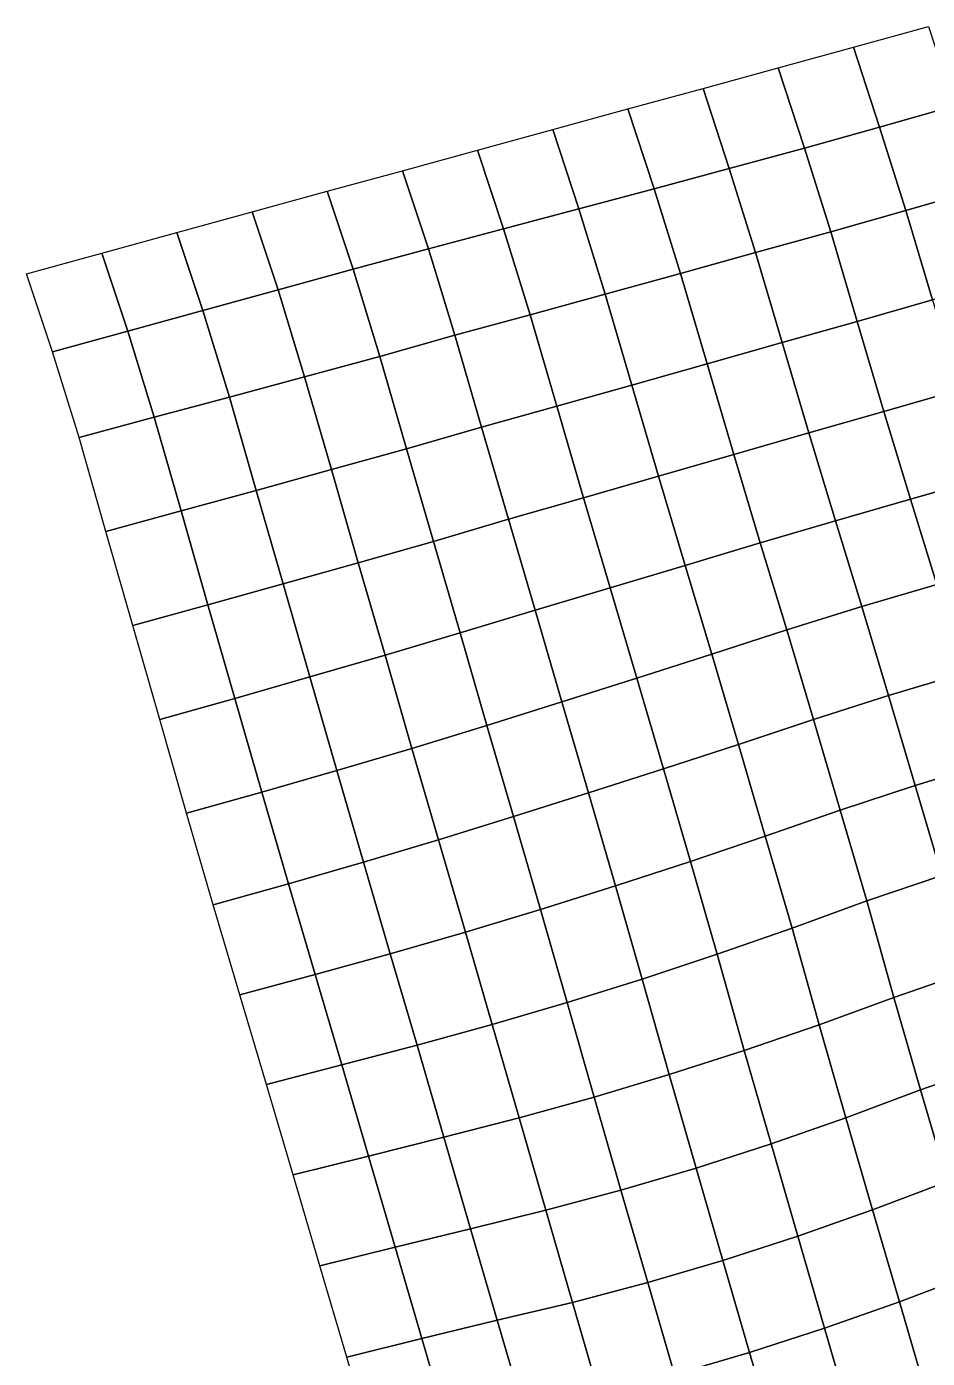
# Model space of a CAD drawing. Header units: metres. Extents: x -3.3 to 4.89, y 0.03 to 5.41.
# Drawn here: x -3.297 to -1.735, y 1.567 to 3.877 of the extents above; entities that cross this region are included whole.
import ezdxf

# ---------------------------------------------------------------- set-up
doc = ezdxf.new("R2010")
doc.units = ezdxf.units.M

msp = doc.modelspace()

# ---------------------------------------------------------------- linework, layer by layer
at = {"layer": 'A2'}
for points in [[(-1.86344, 3.84135, -6.55184), (-1.73312, 3.87705, -6.5765), (-1.68791, 3.73973, -6.53929), (-1.81817, 3.70291, -6.51603)], [(-1.99375, 3.80565, -6.52719), (-1.86344, 3.84135, -6.55184), (-1.81817, 3.70291, -6.51603), (-1.94842, 3.6661, -6.49276)], [(-2.12406, 3.76996, -6.50253), (-1.99375, 3.80565, -6.52719), (-1.94842, 3.6661, -6.49276), (-2.07875, 3.63075, -6.46768)], [(-2.25437, 3.73426, -6.47788), (-2.12406, 3.76996, -6.50253), (-2.07875, 3.63075, -6.46768), (-2.20909, 3.59565, -6.44228)], [(-2.38468, 3.69856, -6.45322), (-2.25437, 3.73426, -6.47788), (-2.20909, 3.59565, -6.44228), (-2.33945, 3.56082, -6.41655)], [(-1.81817, 3.70291, -6.51603), (-1.68791, 3.73973, -6.53929), (-1.64233, 3.59544, -6.51075), (-1.77257, 3.55837, -6.48781)], [(-2.515, 3.66287, -6.42857), (-2.38468, 3.69856, -6.45322), (-2.33945, 3.56082, -6.41655), (-2.46982, 3.52615, -6.39061)], [(-1.94842, 3.6661, -6.49276), (-1.81817, 3.70291, -6.51603), (-1.77257, 3.55837, -6.48781), (-1.9028, 3.52113, -6.46508)], [(-2.64531, 3.62717, -6.40391), (-2.515, 3.66287, -6.42857), (-2.46982, 3.52615, -6.39061), (-2.6002, 3.49174, -6.36435)], [(-2.07875, 3.63075, -6.46768), (-1.94842, 3.6661, -6.49276), (-1.9028, 3.52113, -6.46508), (-2.03309, 3.485, -6.44096)], [(-2.77562, 3.59148, -6.37926), (-2.64531, 3.62717, -6.40391), (-2.6002, 3.49174, -6.36435), (-2.73051, 3.45605, -6.3397)], [(-2.20909, 3.59565, -6.44228), (-2.07875, 3.63075, -6.46768), (-2.03309, 3.485, -6.44096), (-2.16338, 3.44888, -6.41684)], [(-2.90593, 3.55578, -6.35461), (-2.77562, 3.59148, -6.37926), (-2.73051, 3.45605, -6.3397), (-2.86082, 3.42035, -6.31504)], [(-2.33945, 3.56082, -6.41655), (-2.20909, 3.59565, -6.44228), (-2.16338, 3.44888, -6.41684), (-2.29367, 3.41292, -6.3925)], [(-1.77257, 3.55837, -6.48781), (-1.64233, 3.59544, -6.51075), (-1.59615, 3.43998, -6.49612), (-1.72638, 3.40291, -6.47317)], [(-2.46982, 3.52615, -6.39061), (-2.33945, 3.56082, -6.41655), (-2.29367, 3.41292, -6.3925), (-2.42398, 3.37714, -6.36796)], [(-1.9028, 3.52113, -6.46508), (-1.77257, 3.55837, -6.48781), (-1.72638, 3.40291, -6.47317), (-1.8566, 3.36541, -6.45077)], [(-3.03625, 3.52008, -6.32995), (-2.90593, 3.55578, -6.35461), (-2.86082, 3.42035, -6.31504), (-2.99114, 3.38466, -6.29039)], [(-3.16655, 3.48421, -6.30551), (-3.03625, 3.52008, -6.32995), (-2.99114, 3.38466, -6.29039), (-3.12144, 3.34879, -6.26595)], [(-2.6002, 3.49174, -6.36435), (-2.46982, 3.52615, -6.39061), (-2.42398, 3.37714, -6.36796), (-2.5543, 3.34161, -6.34309)], [(-2.03309, 3.485, -6.44096), (-1.9028, 3.52113, -6.46508), (-1.8566, 3.36541, -6.45077), (-1.98687, 3.32894, -6.42707)], [(-2.73051, 3.45605, -6.3397), (-2.6002, 3.49174, -6.36435), (-2.5543, 3.34161, -6.34309), (-2.68456, 3.30489, -6.31972)], [(-3.29684, 3.44817, -6.28128), (-3.16655, 3.48421, -6.30551), (-3.12144, 3.34879, -6.26595), (-3.25173, 3.31275, -6.24172)], [(-2.16338, 3.44888, -6.41684), (-2.03309, 3.485, -6.44096), (-1.98687, 3.32894, -6.42707), (-2.11712, 3.29212, -6.40381)], [(-2.86082, 3.42035, -6.31504), (-2.73051, 3.45605, -6.3397), (-2.68456, 3.30489, -6.31972), (-2.81489, 3.26953, -6.29464)], [(-2.29367, 3.41292, -6.3925), (-2.16338, 3.44888, -6.41684), (-2.11712, 3.29212, -6.40381), (-2.24737, 3.25531, -6.38055)], [(-2.99114, 3.38466, -6.29039), (-2.86082, 3.42035, -6.31504), (-2.81489, 3.26953, -6.29464), (-2.94523, 3.23444, -6.26923)], [(-2.42398, 3.37714, -6.36796), (-2.29367, 3.41292, -6.3925), (-2.24737, 3.25531, -6.38055), (-2.37764, 3.21875, -6.35696)], [(-1.8566, 3.36541, -6.45077), (-1.72638, 3.40291, -6.47317), (-1.68018, 3.24702, -6.45908), (-1.81038, 3.20934, -6.43688)], [(-3.12144, 3.34879, -6.26595), (-2.99114, 3.38466, -6.29039), (-2.94523, 3.23444, -6.26923), (-3.07558, 3.19943, -6.24372)], [(-2.5543, 3.34161, -6.34309), (-2.42398, 3.37714, -6.36796), (-2.37764, 3.21875, -6.35696), (-2.50792, 3.18237, -6.33316)], [(-1.98687, 3.32894, -6.42707), (-1.8566, 3.36541, -6.45077), (-1.81038, 3.20934, -6.43688), (-1.94063, 3.17244, -6.41373)], [(-3.25173, 3.31275, -6.24172), (-3.12144, 3.34879, -6.26595), (-3.07558, 3.19943, -6.24372), (-3.20594, 3.16451, -6.2181)], [(-2.68456, 3.30489, -6.31972), (-2.5543, 3.34161, -6.34309), (-2.50792, 3.18237, -6.33316), (-2.63812, 3.14469, -6.31097)], [(-2.11712, 3.29212, -6.40381), (-1.98687, 3.32894, -6.42707), (-1.94063, 3.17244, -6.41373), (-2.07085, 3.13503, -6.39121)], [(-2.81489, 3.26953, -6.29464), (-2.68456, 3.30489, -6.31972), (-2.63812, 3.14469, -6.31097), (-2.76841, 3.10857, -6.28685)], [(-2.24737, 3.25531, -6.38055), (-2.11712, 3.29212, -6.40381), (-2.07085, 3.13503, -6.39121), (-2.20106, 3.09735, -6.36902)], [(-2.94523, 3.23444, -6.26923), (-2.81489, 3.26953, -6.29464), (-2.76841, 3.10857, -6.28685), (-2.89871, 3.07261, -6.26252)], [(-3.07558, 3.19943, -6.24372), (-2.94523, 3.23444, -6.26923), (-2.89871, 3.07261, -6.26252), (-3.02902, 3.03692, -6.23786)], [(-2.37764, 3.21875, -6.35696), (-2.24737, 3.25531, -6.38055), (-2.20106, 3.09735, -6.36902), (-2.33128, 3.05994, -6.3465)], [(-1.81038, 3.20934, -6.43688), (-1.68018, 3.24702, -6.45908), (-1.63415, 3.09457, -6.4407), (-1.76437, 3.05706, -6.41829)], [(-2.50792, 3.18237, -6.33316), (-2.37764, 3.21875, -6.35696), (-2.33128, 3.05994, -6.3465), (-2.46151, 3.02269, -6.32377)], [(-3.20594, 3.16451, -6.2181), (-3.07558, 3.19943, -6.24372), (-3.02902, 3.03692, -6.23786), (-3.15935, 3.00148, -6.21289)], [(-1.94063, 3.17244, -6.41373), (-1.81038, 3.20934, -6.43688), (-1.76437, 3.05706, -6.41829), (-1.8946, 3.01982, -6.39556)], [(-2.63812, 3.14469, -6.31097), (-2.50792, 3.18237, -6.33316), (-2.46151, 3.02269, -6.32377), (-2.59167, 2.98416, -6.30265)], [(-2.07085, 3.13503, -6.39121), (-1.94063, 3.17244, -6.41373), (-1.8946, 3.01982, -6.39556), (-2.02478, 2.98163, -6.37401)], [(-2.76841, 3.10857, -6.28685), (-2.63812, 3.14469, -6.31097), (-2.59167, 2.98416, -6.30265), (-2.72191, 2.94717, -6.2796)], [(-2.20106, 3.09735, -6.36902), (-2.07085, 3.13503, -6.39121), (-2.02478, 2.98163, -6.37401), (-2.15491, 2.94249, -6.35364)], [(-2.89871, 3.07261, -6.26252), (-2.76841, 3.10857, -6.28685), (-2.72191, 2.94717, -6.2796), (-2.85217, 2.91045, -6.25623)], [(-2.33128, 3.05994, -6.3465), (-2.20106, 3.09735, -6.36902), (-2.15491, 2.94249, -6.35364), (-2.28505, 2.9037, -6.33283)], [(-3.02902, 3.03692, -6.23786), (-2.89871, 3.07261, -6.26252), (-2.85217, 2.91045, -6.25623), (-2.98244, 2.87406, -6.23243)], [(-1.76437, 3.05706, -6.41829), (-1.63415, 3.09457, -6.4407), (-1.58835, 2.94616, -6.41729), (-1.71861, 2.90951, -6.39382)], [(-2.46151, 3.02269, -6.32377), (-2.33128, 3.05994, -6.3465), (-2.28505, 2.9037, -6.33283), (-2.41521, 2.86508, -6.31182)], [(-1.8946, 3.01982, -6.39556), (-1.76437, 3.05706, -6.41829), (-1.71861, 2.90951, -6.39382), (-1.84877, 2.87098, -6.37269)], [(-3.15935, 3.00148, -6.21289), (-3.02902, 3.03692, -6.23786), (-2.98244, 2.87406, -6.23243), (-3.11274, 2.83811, -6.2081)], [(-2.59167, 2.98416, -6.30265), (-2.46151, 3.02269, -6.32377), (-2.41521, 2.86508, -6.31182), (-2.5453, 2.82526, -6.2923)], [(-2.02478, 2.98163, -6.37401), (-1.8946, 3.01982, -6.39556), (-1.84877, 2.87098, -6.37269), (-1.97883, 2.83055, -6.35392)], [(-2.72191, 2.94717, -6.2796), (-2.59167, 2.98416, -6.30265), (-2.5453, 2.82526, -6.2923), (-2.67547, 2.7869, -6.27096)], [(-2.15491, 2.94249, -6.35364), (-2.02478, 2.98163, -6.37401), (-1.97883, 2.83055, -6.35392), (-2.1088, 2.78841, -6.33729)], [(-2.85217, 2.91045, -6.25623), (-2.72191, 2.94717, -6.2796), (-2.67547, 2.7869, -6.27096), (-2.80565, 2.74888, -6.24919)], [(-2.28505, 2.9037, -6.33283), (-2.15491, 2.94249, -6.35364), (-2.1088, 2.78841, -6.33729), (-2.2388, 2.74704, -6.3197)], [(-2.98244, 2.87406, -6.23243), (-2.85217, 2.91045, -6.25623), (-2.80565, 2.74888, -6.24919), (-2.93588, 2.71155, -6.22657)], [(-2.41521, 2.86508, -6.31182), (-2.28505, 2.9037, -6.33283), (-2.2388, 2.74704, -6.3197), (-2.36882, 2.70584, -6.30189)], [(-1.84877, 2.87098, -6.37269), (-1.71861, 2.90951, -6.39382), (-1.67251, 2.75551, -6.37737), (-1.80264, 2.71655, -6.35678)], [(-3.11274, 2.83811, -6.2081), (-2.98244, 2.87406, -6.23243), (-2.93588, 2.71155, -6.22657), (-3.06614, 2.67491, -6.2031)], [(-2.5453, 2.82526, -6.2923), (-2.41521, 2.86508, -6.31182), (-2.36882, 2.70584, -6.30189), (-2.49884, 2.66464, -6.28409)], [(-1.97883, 2.83055, -6.35392), (-1.84877, 2.87098, -6.37269), (-1.80264, 2.71655, -6.35678), (-1.93266, 2.67535, -6.33897)], [(-2.67547, 2.7869, -6.27096), (-2.5453, 2.82526, -6.2923), (-2.49884, 2.66464, -6.28409), (-2.62894, 2.62507, -6.26425)], [(-2.1088, 2.78841, -6.33729), (-1.97883, 2.83055, -6.35392), (-1.93266, 2.67535, -6.33897), (-2.06256, 2.63191, -6.32394)], [(-2.80565, 2.74888, -6.24919), (-2.67547, 2.7869, -6.27096), (-2.62894, 2.62507, -6.26425), (-2.75911, 2.58671, -6.24291)], [(-2.2388, 2.74704, -6.3197), (-2.1088, 2.78841, -6.33729), (-2.06256, 2.63191, -6.32394), (-2.19251, 2.5896, -6.30753)], [(-1.80264, 2.71655, -6.35678), (-1.67251, 2.75551, -6.37737), (-1.62636, 2.60074, -6.36188), (-1.75643, 2.56057, -6.34279)], [(-2.93588, 2.71155, -6.22657), (-2.80565, 2.74888, -6.24919), (-2.75911, 2.58671, -6.24291), (-2.88933, 2.54921, -6.2205)], [(-2.36882, 2.70584, -6.30189), (-2.2388, 2.74704, -6.3197), (-2.19251, 2.5896, -6.30753), (-2.32251, 2.54805, -6.29015)], [(-3.06614, 2.67491, -6.2031), (-2.93588, 2.71155, -6.22657), (-2.88933, 2.54921, -6.2205), (-3.0196, 2.51274, -6.19681)], [(-2.49884, 2.66464, -6.28409), (-2.36882, 2.70584, -6.30189), (-2.32251, 2.54805, -6.29015), (-2.45252, 2.50668, -6.27256)], [(-1.93266, 2.67535, -6.33897), (-1.80264, 2.71655, -6.35678), (-1.75643, 2.56057, -6.34279), (-1.88636, 2.51782, -6.32691)], [(-2.62894, 2.62507, -6.26425), (-2.49884, 2.66464, -6.28409), (-2.45252, 2.50668, -6.27256), (-2.5826, 2.4666, -6.25336)], [(-2.06256, 2.63191, -6.32394), (-1.93266, 2.67535, -6.33897), (-1.88636, 2.51782, -6.32691), (-2.01617, 2.47267, -6.31402)], [(-2.75911, 2.58671, -6.24291), (-2.62894, 2.62507, -6.26425), (-2.5826, 2.4666, -6.25336), (-2.71275, 2.4279, -6.23245)], [(-2.19251, 2.5896, -6.30753), (-2.06256, 2.63191, -6.32394), (-2.01617, 2.47267, -6.31402), (-2.14605, 2.42898, -6.29932)], [(-2.32251, 2.54805, -6.29015), (-2.19251, 2.5896, -6.30753), (-2.14605, 2.42898, -6.29932), (-2.276, 2.3864, -6.28322)], [(-1.75643, 2.56057, -6.34279), (-1.62636, 2.60074, -6.36188), (-1.58015, 2.44485, -6.34778), (-1.71021, 2.40434, -6.32912)], [(-2.88933, 2.54921, -6.2205), (-2.75911, 2.58671, -6.24291), (-2.71275, 2.4279, -6.23245), (-2.84295, 2.39014, -6.21036)], [(-3.0196, 2.51274, -6.19681), (-2.88933, 2.54921, -6.2205), (-2.84295, 2.39014, -6.21036), (-2.97321, 2.35341, -6.18699)], [(-2.45252, 2.50668, -6.27256), (-2.32251, 2.54805, -6.29015), (-2.276, 2.3864, -6.28322), (-2.40603, 2.34546, -6.26509)], [(-1.88636, 2.51782, -6.32691), (-1.75643, 2.56057, -6.34279), (-1.71021, 2.40434, -6.32912), (-1.84007, 2.3603, -6.31484)], [(-2.5826, 2.4666, -6.25336), (-2.45252, 2.50668, -6.27256), (-2.40603, 2.34546, -6.26509), (-2.53615, 2.30624, -6.24482)], [(-2.01617, 2.47267, -6.31402), (-1.88636, 2.51782, -6.32691), (-1.84007, 2.3603, -6.31484), (-1.96977, 2.31317, -6.30442)], [(-2.14605, 2.42898, -6.29932), (-2.01617, 2.47267, -6.31402), (-1.96977, 2.31317, -6.30442), (-2.09957, 2.26793, -6.29164)], [(-2.71275, 2.4279, -6.23245), (-2.5826, 2.4666, -6.25336), (-2.53615, 2.30624, -6.24482), (-2.66637, 2.26891, -6.2222)], [(-2.84295, 2.39014, -6.21036), (-2.71275, 2.4279, -6.23245), (-2.66637, 2.26891, -6.2222), (-2.79665, 2.23261, -6.1983)], [(-2.276, 2.3864, -6.28322), (-2.14605, 2.42898, -6.29932), (-2.09957, 2.26793, -6.29164), (-2.22948, 2.22475, -6.27629)], [(-1.84007, 2.3603, -6.31484), (-1.71021, 2.40434, -6.32912), (-1.66342, 2.2377, -6.32839), (-1.79324, 2.1928, -6.31519)], [(-2.97321, 2.35341, -6.18699), (-2.84295, 2.39014, -6.21036), (-2.79665, 2.23261, -6.1983), (-2.92699, 2.19734, -6.17311)], [(-2.40603, 2.34546, -6.26509), (-2.276, 2.3864, -6.28322), (-2.22948, 2.22475, -6.27629), (-2.35952, 2.18398, -6.25795)], [(-1.96977, 2.31317, -6.30442), (-1.84007, 2.3603, -6.31484), (-1.79324, 2.1928, -6.31519), (-1.92294, 2.14567, -6.30476)], [(-2.53615, 2.30624, -6.24482), (-2.40603, 2.34546, -6.26509), (-2.35952, 2.18398, -6.25795), (-2.4897, 2.14588, -6.23629)], [(-2.09957, 2.26793, -6.29164), (-1.96977, 2.31317, -6.30442), (-1.92294, 2.14567, -6.30476), (-2.05278, 2.10111, -6.29113)], [(-2.66637, 2.26891, -6.2222), (-2.53615, 2.30624, -6.24482), (-2.4897, 2.14588, -6.23629), (-2.62002, 2.11035, -6.21142)], [(-2.79665, 2.23261, -6.1983), (-2.66637, 2.26891, -6.2222), (-2.62002, 2.11035, -6.21142), (-2.7504, 2.07586, -6.18527)], [(-2.22948, 2.22475, -6.27629), (-2.09957, 2.26793, -6.29164), (-2.05278, 2.10111, -6.29113), (-2.18276, 2.05923, -6.27418)], [(-2.92699, 2.19734, -6.17311), (-2.79665, 2.23261, -6.1983), (-2.7504, 2.07586, -6.18527), (-2.8808, 2.0418, -6.15858)], [(-2.35952, 2.18398, -6.25795), (-2.22948, 2.22475, -6.27629), (-2.18276, 2.05923, -6.27418), (-2.31288, 2.02001, -6.25391)], [(-1.79324, 2.1928, -6.31519), (-1.66342, 2.2377, -6.32839), (-1.617, 2.07785, -6.31922), (-1.74679, 2.03244, -6.30665)], [(-2.4897, 2.14588, -6.23629), (-2.35952, 2.18398, -6.25795), (-2.31288, 2.02001, -6.25391), (-2.44317, 1.98388, -6.22979)], [(-1.92294, 2.14567, -6.30476), (-1.79324, 2.1928, -6.31519), (-1.74679, 2.03244, -6.30665), (-1.87644, 1.98427, -6.29751)], [(-2.62002, 2.11035, -6.21142), (-2.4897, 2.14588, -6.23629), (-2.44317, 1.98388, -6.22979), (-2.57361, 1.95059, -6.20214)], [(-2.05278, 2.10111, -6.29113), (-1.92294, 2.14567, -6.30476), (-1.87644, 1.98427, -6.29751), (-2.00623, 1.93895, -6.28484)], [(-2.7504, 2.07586, -6.18527), (-2.62002, 2.11035, -6.21142), (-2.57361, 1.95059, -6.20214), (-2.70408, 1.9179, -6.17374)], [(-2.18276, 2.05923, -6.27418), (-2.05278, 2.10111, -6.29113), (-2.00623, 1.93895, -6.28484), (-2.1362, 1.89689, -6.2681)], [(-2.8808, 2.0418, -6.15858), (-2.7504, 2.07586, -6.18527), (-2.70408, 1.9179, -6.17374), (-2.83456, 1.88522, -6.14534)], [(-2.31288, 2.02001, -6.25391), (-2.18276, 2.05923, -6.27418), (-2.1362, 1.89689, -6.2681), (-2.26637, 1.85844, -6.24687)], [(-1.74679, 2.03244, -6.30665), (-1.617, 2.07785, -6.31922), (-1.57069, 1.91998, -6.30758), (-1.70043, 1.87362, -6.29619)], [(-2.44317, 1.98388, -6.22979), (-2.31288, 2.02001, -6.25391), (-2.26637, 1.85844, -6.24687), (-2.39674, 1.82377, -6.22094)], [(-1.87644, 1.98427, -6.29751), (-1.74679, 2.03244, -6.30665), (-1.70043, 1.87362, -6.29619), (-1.83002, 1.82451, -6.28823)], [(-2.57361, 1.95059, -6.20214), (-2.44317, 1.98388, -6.22979), (-2.39674, 1.82377, -6.22094), (-2.52725, 1.79177, -6.19168)], [(-2.00623, 1.93895, -6.28484), (-1.87644, 1.98427, -6.29751), (-1.83002, 1.82451, -6.28823), (-1.95979, 1.77858, -6.27631)], [(-2.70408, 1.9179, -6.17374), (-2.57361, 1.95059, -6.20214), (-2.52725, 1.79177, -6.19168), (-2.65777, 1.76003, -6.1621)], [(-2.83456, 1.88522, -6.14534), (-2.70408, 1.9179, -6.17374), (-2.65777, 1.76003, -6.1621), (-2.78826, 1.72769, -6.13328)], [(-2.1362, 1.89689, -6.2681), (-2.00623, 1.93895, -6.28484), (-1.95979, 1.77858, -6.27631), (-2.08975, 1.73644, -6.25968)], [(-2.26637, 1.85844, -6.24687), (-2.1362, 1.89689, -6.2681), (-2.08975, 1.73644, -6.25968), (-2.21994, 1.69842, -6.23791)], [(-1.83002, 1.82451, -6.28823), (-1.70043, 1.87362, -6.29619), (-1.65404, 1.71429, -6.28638), (-1.78361, 1.66475, -6.27895)], [(-2.39674, 1.82377, -6.22094), (-2.26637, 1.85844, -6.24687), (-2.21994, 1.69842, -6.23791), (-2.35032, 1.66401, -6.21165)], [(-2.52725, 1.79177, -6.19168), (-2.39674, 1.82377, -6.22094), (-2.35032, 1.66401, -6.21165), (-2.48088, 1.63287, -6.18133)], [(-1.95979, 1.77858, -6.27631), (-1.83002, 1.82451, -6.28823), (-1.78361, 1.66475, -6.27895), (-1.91338, 1.61899, -6.26681)], [(-2.65777, 1.76003, -6.1621), (-2.52725, 1.79177, -6.19168), (-2.48088, 1.63287, -6.18133), (-2.61141, 1.6013, -6.15154)], [(-2.78826, 1.72769, -6.13328), (-2.65777, 1.76003, -6.1621), (-2.61141, 1.6013, -6.15154), (-2.7419, 1.56888, -6.12282)], [(-2.08975, 1.73644, -6.25968), (-1.95979, 1.77858, -6.27631), (-1.91338, 1.61899, -6.26681), (-2.04336, 1.57711, -6.24986)], [(-2.21994, 1.69842, -6.23791), (-2.08975, 1.73644, -6.25968), (-2.04336, 1.57711, -6.24986), (-2.17354, 1.539, -6.2282)], [(-1.78361, 1.66475, -6.27895), (-1.65404, 1.71429, -6.28638), (-1.60766, 1.55522, -6.27624), (-1.73723, 1.50568, -6.26881)], [(-2.35032, 1.66401, -6.21165), (-2.21994, 1.69842, -6.23791), (-2.17354, 1.539, -6.2282), (-2.30392, 1.50442, -6.20216)], [(-2.48088, 1.63287, -6.18133), (-2.35032, 1.66401, -6.21165), (-2.30392, 1.50442, -6.20216), (-2.43448, 1.47346, -6.17162)], [(-1.91338, 1.61899, -6.26681), (-1.78361, 1.66475, -6.27895), (-1.73723, 1.50568, -6.26881), (-1.86702, 1.46018, -6.25635)], [(-2.61141, 1.6013, -6.15154), (-2.48088, 1.63287, -6.18133), (-2.43448, 1.47346, -6.17162), (-2.565, 1.44163, -6.14215)], [(-2.04336, 1.57711, -6.24986), (-1.91338, 1.61899, -6.26681), (-1.86702, 1.46018, -6.25635), (-1.997, 1.41829, -6.2394)], [(-2.7419, 1.56888, -6.12282), (-2.61141, 1.6013, -6.15154), (-2.565, 1.44163, -6.14215), (-2.69546, 1.4086, -6.11418)], [(-2.17354, 1.539, -6.2282), (-2.04336, 1.57711, -6.24986), (-1.997, 1.41829, -6.2394), (-2.12718, 1.3801, -6.21785)]]:
    msp.add_3dface(points, dxfattribs=at)

doc.saveas('drawing.dxf')
